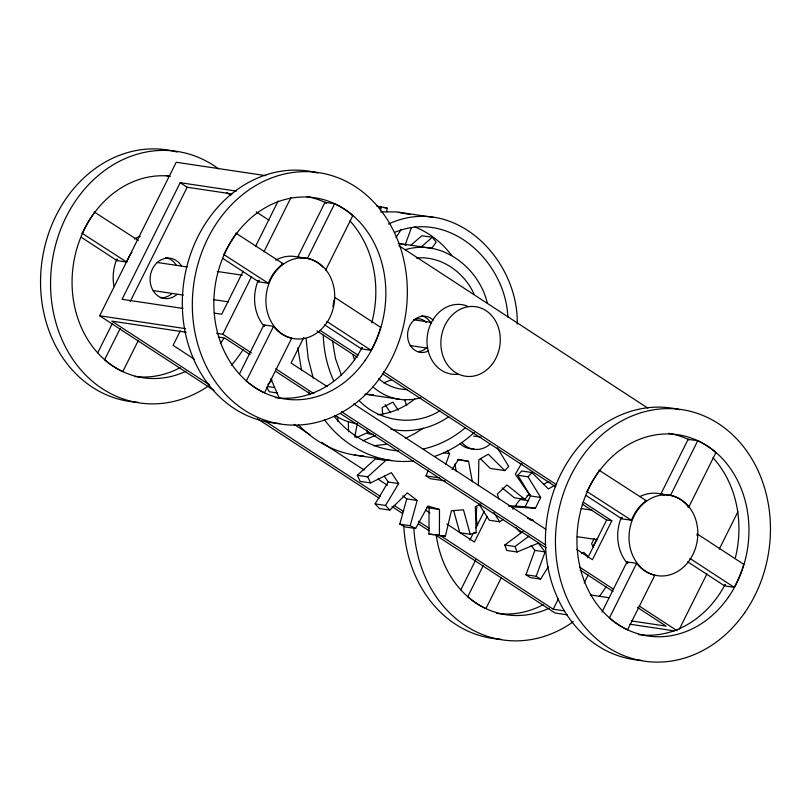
<?xml version="1.0" encoding="UTF-8"?>
<svg xmlns="http://www.w3.org/2000/svg" width="811" height="811" viewBox="0 0 811 811"><rect width="100%" height="100%" fill="white"/><g stroke="black" fill="none" stroke-linecap="round" stroke-linejoin="round"><path stroke-width="1.22" d="M481.004 503.996L475.317 506.632L476.158 532.715L470.228 534.297L463.456 509.795L451.413 510.758L445.361 536.274L428.978 534.084L429.07 507.929L426.768 507.24M439.4 535.645L439.491 509.49L427.985 506.023L415.617 528.488L405.206 526.927L399.793 524.139L406.747 498.887L402.793 495.876M478.389 485.708L478.855 459.604L488.323 454.201L504.837 470.613L508.7 466.355L497.325 447.753M386.725 211.762L387.08 208.032L376.862 206.055M512.937 509.318L513.383 506.916L535.422 508.254L540.663 497.467L528.032 476.797L517.813 475.266L521.686 471.009L531.894 472.539L548.398 488.952L554.714 485.343M354.762 437.048L357.316 423.545M415.617 528.488L410.214 525.7L417.158 500.448L407.304 492.906L389.848 510.109L379.426 508.548L375.098 503.884L388.226 482.008L384.272 476.067M380.339 210.292L381.494 206.754M405.135 245.054L411.451 227.567M445.097 480.913L430.509 478.723L426.059 475.905L428.198 470.096M445.766 464.156L449.608 453.694L447.327 450.794M548.266 566.788L540.613 579.115L530.394 577.584L525.954 574.766L534.905 550.375L531.104 545.539M540.613 579.115L536.162 576.297L545.114 551.906L538.281 543.198L517.063 551.997L506.855 550.466L504.797 545.012L522.943 531.519M509.288 505.76L525.204 506.723L530.455 495.937L517.813 475.266M594.199 538.494L591.574 543.887L593.47 546.989M214.043 390.436L99.662 315.783L176.21 162.251L265.785 175.663M236.254 191.072L180.194 182.678L122.045 299.31L183.083 308.454M97.756 352.755L112.222 323.751M130.166 301.611L187.189 187.24L232.037 193.961M120.18 328.546L104.609 359.77A101.73 85.621 -81.5 0 0 122.775 371.641L138.346 340.427M180.295 330.898L173.088 345.354L194.305 359.202M243.158 271.209L221.707 314.232L214.236 313.117M255.587 246.291L278.163 200.996M216.598 333.301L222.822 334.233L251.532 276.663M263.91 251.826L290.926 197.631M239.438 373.972L263.91 324.897L273.54 326.346A40.692 34.255 -81.5 0 0 291.696 338.238L264.457 392.869A101.73 85.621 -81.5 0 1 246.291 380.998L273.54 326.346M301.621 258.091A40.692 34.255 -81.5 0 0 297.769 256.975L325.018 202.324L334.649 203.774A101.73 85.621 -81.5 0 1 352.826 215.614L325.596 270.245M297.769 256.975L307.41 258.425L334.649 203.774M303.831 337.457L291.088 363.034L327.157 386.573M469.822 540.146L473.148 533.476M475.925 527.91L484.238 511.234M487.178 516.455L474.435 542.032L446.841 524.028M460.871 589.739L475.885 559.62M483.295 565.531L467.724 596.764A101.73 85.621 -81.5 0 0 485.89 608.635L501.451 577.412M440.748 535.797L553.224 609.203L558.292 599.045M593.023 546.665L596.977 538.737M587.823 557.816L606.669 520.023L611.829 520.794L592.425 559.702L576.509 549.321M584.214 582.937L588.168 575.009M601.995 612.082L627.015 561.891L636.655 563.331A40.692 34.255 -81.5 0 0 654.812 575.222L627.572 629.853A101.73 85.621 -81.5 0 1 609.406 617.982L636.655 563.331M663.459 494.639A40.692 34.255 -81.5 0 0 660.884 493.97L688.133 439.309L697.764 440.758A101.73 85.621 -81.5 0 1 715.941 452.599L688.701 507.24L688.103 507.149M660.884 493.97L670.515 495.409L697.764 440.758M679.344 629.194L706.928 573.874M719.306 549.037L737.888 511.782M521.605 463.345L515.32 474.273L529.046 494L524.869 499.353L514.448 497.792L502.191 487.948M375.098 503.884L385.519 505.446L398.647 483.569L391.409 472.671L370.566 482.94L360.145 481.379L357.316 475.287L375.341 458.935L385.762 460.496L367.738 476.848L357.316 475.287M452.122 469.61L458.499 459.34L468.576 461.378L472.357 481.795M395.92 237.653L401.171 229.543M431.817 248.298L436.156 242.094L432.304 237.278L421.882 235.717L410.903 245.236M528.032 476.797L531.894 472.539M267.823 384.495L272.03 379.984M474.283 432.445C462.919 443.029 449.416 451.403 434.676 456.36M421.325 246.797L432.304 237.278M465.342 427.732C453.258 438.001 438.781 445.594 423.251 449M414.745 398.982C404.233 407.527 391.348 413.326 377.814 414.725M504.797 545.012L515.015 546.543L529.127 536.041M423.332 428.178L414.533 433.763L405.348 438.335M478.875 503.874L489.256 520.226L499.677 521.787L503.225 519.364M448.726 416.732C432.141 428.33 410.822 433.439 390.912 429.171M543.451 484.42L547.658 482.018L549.929 482.352M581.73 553.599L583.839 552.403L588.188 556.721M439.967 410.771C414.968 426.525 380.197 422.095 359.587 401.09M414.097 319.716C418.141 317.547 423.291 319.118 426.17 322.484M391.622 379.791L383.603 382.843M355.978 437.758L368.224 432.405M363.064 440.779L375.311 435.426M388.54 224.018C454.089 193.565 518.756 259.125 517.246 324.157M395.038 232.169C450.51 209.37 505.648 262.551 507.868 317.152M420.96 397.836L412.525 399.58L403.229 399.803L364.92 394.207M405.236 249.697C441.782 238.637 479.159 267.904 487.32 303.182M386.056 444.306L373.658 445.766M413.357 460.962C378.97 464.804 344.422 447.236 324.39 419.561M380.582 211.864L396.082 211.904L410.214 214.54M416.347 258.06C441.072 255.475 464.439 272.405 474.242 294.474M373.506 394.693L365.629 394.308M407.527 389.554C396.995 389.696 386.614 385.57 378.686 378.707M363.744 456.056C339.039 454.697 315.509 442.796 298.61 424.913M398.434 450.835C373.334 449.203 349.855 435.71 334.142 416.327M428.978 534.084L433.753 534.591M378.97 206.815L381.292 207.17M383.603 207.515L387.08 208.032M398.465 212.168L433.196 217.378M352.227 215.523L352.826 215.614M399.053 243.442L431.31 248.278M94.228 211.965L138.316 240.431M235.91 233.183L283.171 263.727A40.692 34.255 -81.5 0 0 268.35 283.272L258.709 281.833L222.873 258.445M81.799 233.071L126.668 262.054A40.692 34.255 -81.5 0 1 131.869 252.211M223.481 254.299L268.35 283.272M281.975 263.545L283.171 263.727M157.233 262.47L187.26 266.971M217.287 271.472L242.307 275.213M81.201 237.217L117.037 260.605L126.668 262.054M413.823 319.798L431.31 322.423M153.32 290.602L183.347 295.103M213.374 299.604L228.388 301.844M410.163 345.567L427.65 348.183M324.582 324.826L361.473 348.902L371.103 350.342A101.73 85.621 -81.5 0 0 380.663 327.35L335.065 297.586M99.662 315.783L185.496 328.648M186.216 332.267L111.817 321.126L209.441 384.84M218.463 337.102L224.657 338.025L250.123 354.65M715.343 452.508L715.941 452.599M267.306 386.472L274.25 387.516M277.413 392.99L269.313 391.774L266.778 387.394M473.492 436.034L480.964 437.149M373.618 434.534L367.829 433.672L366.724 430.033M599.025 470.167L646.286 500.711A40.692 34.255 -81.5 0 0 631.455 520.267L621.824 518.817L585.988 495.43M443.526 452.791L449.608 453.694M457.637 459.736L468.576 461.378M504.837 470.613L490.239 468.423L480.69 458.925M354.316 455.001L391.733 460.607M586.586 491.284L631.455 520.267M645.08 500.539L646.286 500.711M426.059 475.905L439.44 477.912M530.455 495.937L540.663 497.467M521.179 499.586L528.671 500.711M581.132 508.568L592.375 510.251M388.226 482.008L398.647 483.569M525.204 506.723L535.422 508.254M508.842 506.236L513.383 506.916M406.747 498.887L417.158 500.448M529.776 519.739L533.182 520.256L527.373 518.209M429.07 507.929L439.491 509.49M577.219 536.7L597.2 539.69M473.847 532.371L476.158 532.715M470.228 534.297L459.807 532.736L453.684 510.575M399.793 524.139L410.214 525.7M436.105 534.885L445.361 536.274M534.905 550.375L545.114 551.906M687.698 561.81L724.588 585.887L734.219 587.326A101.73 85.621 -81.5 0 0 743.778 564.344L697.115 533.881A40.692 34.255 -81.5 0 1 697.065 535.493M525.954 574.766L536.162 576.297M590.378 594.939L609.061 597.737M553.224 609.203L564.385 610.876M631.343 620.912L666.064 626.112L637.416 607.409M567.497 614.87L555.059 613.004L435.385 534.895M629.701 624.186L674.488 630.897M399.661 399.417C389.807 398.008 380.511 393.487 373.03 386.979M357.195 424.163L345.141 420.727L334.578 415.708M398.313 243.381L403.462 244.628M405.165 245.145L406.007 245.419M520.013 463.375L522.355 464.145M414.806 226.979C429.566 232.676 442.33 242.986 451.788 255.587M398.921 245.672L647.807 408.105M226.573 192.521L230.811 195.289M256.276 211.904L269.009 220.217M180.194 182.678L187.189 187.24M326.843 321.45L371.103 350.342M689.958 558.444L734.219 587.326M320.031 330.351L358.239 355.279M383.704 371.904L556.65 484.785M583.18 502.09L611.829 520.794M317 330.959L357.316 357.276M382.782 373.901L555.738 486.782M582.268 504.087L606.669 520.023M353.687 403.888L545.742 529.238M222.822 334.233L251.42 352.897M275.77 368.792L313.898 393.68M341.441 411.653L545.833 545.053M579.723 567.173L613.613 589.293M639.038 605.878L677.165 630.755M275.588 371.266L310.603 394.126M340.316 413.509L546.158 547.861M580.118 570.021L613.004 591.483M294.048 424.305L309.964 434.686M321.632 442.309L364.078 470.005M377.875 479.007L387.425 485.242M425.623 510.17L429.86 512.947M264.619 420.848L380.268 496.332M394.065 505.334L403.614 511.569M418.466 521.26L429.08 528.184M257.462 418.77L379.254 498.258M391.966 506.561L402.55 513.464M418.435 523.835L429.029 530.749M524.869 499.353L506.956 484.958L497.336 494.061L498.866 498.877M385.519 505.446L389.848 510.109M398.221 410.254L392.94 402.165L382.163 407.548L382.65 414.968M385.164 404.648L390.436 412.738M493.838 512.593L499.677 521.787M279.268 398.059L270.844 378.798M367.738 476.848L370.566 482.94M341.512 375.513L335.511 358.736L332.439 340.539M333.595 380.511C327.066 366.319 323.731 350.757 323.315 335.166M308.626 391.936L309.883 394.845M515.015 546.543L517.063 551.997M354.61 359.922L352.917 354.934M404.638 399.752L406.676 405.703M313.208 378.098L308.241 358.695L306.082 338.836M301.601 370.597L297.819 347.807M454.88 463.993L456.208 471.201M348.274 421.862L348.598 431.787M337.731 416.58L337.893 421.548M138.022 402.266A127.155 107.032 -81.5 0 1 42.354 258.75A127.155 107.032 -81.5 0 1 177.274 152.073M208.204 386.117A127.155 107.032 -81.5 0 1 72.361 358.685A127.155 107.032 -81.5 0 1 80.107 194.62A127.155 107.032 -81.5 0 1 218.473 168.81M243.158 349.44A127.155 107.032 -81.5 0 1 231.551 365.153M166.245 175.571A101.73 85.621 -81.5 0 1 169.935 176.392M180.133 367.677A101.73 85.621 -81.5 0 1 134.788 376.486M223.937 338.319A101.73 85.621 -81.5 0 1 220.349 343.266M186.013 371.245A101.73 85.621 -81.5 0 1 72.453 291.899A101.73 85.621 -81.5 0 1 170.087 176.149M82.398 233.162A101.73 85.621 -81.5 0 1 94.836 212.046M113.945 286.111A40.692 34.255 -81.5 0 1 116.865 259.135M134.332 238.971A40.692 34.255 -81.5 0 1 140.323 236.396M117.037 260.605A40.692 34.255 -81.5 0 1 117.625 259.135M279.805 423.504A127.155 107.032 -81.5 0 1 184.016 280.707A127.155 107.032 -81.5 0 1 317.861 172.996M306.781 196.576A101.73 85.621 -81.5 0 1 326.6 203.135M349.916 220.835A101.73 85.621 -81.5 0 1 371.732 322.849M362.061 347.524A101.73 85.621 -81.5 0 1 275.324 397.562M224.079 254.38A101.73 85.621 -81.5 0 1 236.518 233.274M325.018 202.324A101.73 85.621 -81.5 0 1 326.225 202.902M362.203 347.544A101.73 85.621 -81.5 0 1 361.473 348.902M307.41 258.425A40.692 34.255 -81.5 0 1 322.788 267.032M333.848 300.111A40.692 34.255 -81.5 0 1 332.885 306.578M264.791 326.012A40.692 34.255 -81.5 0 1 263.91 324.897M258.709 281.833A40.692 34.255 -81.5 0 1 259.307 280.353M275.74 260.159A40.692 34.255 -81.5 0 1 298.712 257.31M264.335 326.478A40.692 34.255 -81.5 0 1 258.273 280.322M641.704 660.428A127.155 107.032 -81.5 0 1 547.131 517.702A127.155 107.032 -81.5 0 1 679.79 409.687M668.649 433.358A101.73 85.621 -81.5 0 1 688.711 439.633M713.031 457.82A101.73 85.621 -81.5 0 1 735.425 557.573M725.166 584.508A101.73 85.621 -81.5 0 1 638.439 634.547M587.194 491.375A101.73 85.621 -81.5 0 1 599.623 470.258M688.133 439.309A101.73 85.621 -81.5 0 1 689.34 439.886M725.318 584.528A101.73 85.621 -81.5 0 1 724.588 585.887M670.515 495.409A40.692 34.255 -81.5 0 1 688.701 507.24M627.907 563.006A40.692 34.255 -81.5 0 1 627.015 561.891M621.824 518.817A40.692 34.255 -81.5 0 1 622.412 517.337M639.808 496.636A40.692 34.255 -81.5 0 1 664.077 495.045M627.45 563.473A40.692 34.255 -81.5 0 1 621.388 517.306M501.137 639.261A127.155 107.032 -81.5 0 1 403.827 526.309M606.263 586.424A127.155 107.032 -81.5 0 1 599.217 596.541M573.276 621.743A127.155 107.032 -81.5 0 1 413.843 527.809M543.248 604.661A101.73 85.621 -81.5 0 1 496.667 613.309M549.128 608.23A101.73 85.621 -81.5 0 1 436.166 534.571M477.567 525.498A40.692 34.255 -81.5 0 1 476.858 507.169M428.167 351.082A18.217 15.328 -81.5 0 1 409.535 343.996A18.217 15.328 -81.5 0 1 413.316 320.771A18.217 15.328 -81.5 0 1 433.206 320.173M421.842 315.814A18.217 15.328 -81.5 0 1 430.935 323.295M427.123 347.432A18.217 15.328 -81.5 0 1 418.344 351.65M165.748 257.563A20.326 17.112 -81.5 0 1 176.291 265.258M171.861 293.663A20.326 17.112 -81.5 0 1 160.223 297.789M177.021 294.434A20.326 17.112 -81.5 0 1 153.117 290.642A20.326 17.112 -81.5 0 1 157.547 262.237A20.326 17.112 -81.5 0 1 181.451 266.028M520.692 532.604A20.326 17.112 -81.5 0 1 516.232 527.637M515.37 506.399A20.326 17.112 -81.5 0 1 522.102 498.096M526.998 495.683A20.326 17.112 -81.5 0 1 530.536 495.075M457.728 374.266A35.126 29.571 -81.5 0 1 427.387 335.45A35.126 29.571 -81.5 0 1 467.187 306.041M473.999 448.919A26.023 21.907 -81.5 0 1 460.161 443.82M490.108 444.134A26.023 21.907 -81.5 0 1 462.169 442.867M381.555 375.757A127.155 107.032 -81.5 0 0 319.493 172.753A127.155 107.032 -81.5 0 0 198.472 346.621A127.155 107.032 -81.5 0 0 381.555 375.757M365.214 360.287A101.73 85.621 -81.5 0 0 315.56 197.874A101.73 85.621 -81.5 0 0 218.747 336.97A101.73 85.621 -81.5 0 0 365.214 360.287M326.458 323.214A40.692 34.255 -81.5 0 0 306.599 258.243A40.692 34.255 -81.5 0 0 267.873 313.887A40.692 34.255 -81.5 0 0 326.458 323.214M744.67 612.751A127.155 107.032 -81.5 0 0 682.609 409.737A127.155 107.032 -81.5 0 0 561.587 583.606A127.155 107.032 -81.5 0 0 744.67 612.751M728.329 597.271A101.73 85.621 -81.5 0 0 678.675 434.858A101.73 85.621 -81.5 0 0 581.862 573.955A101.73 85.621 -81.5 0 0 728.329 597.271M689.573 560.198A40.692 34.255 -81.5 0 0 669.714 495.237A40.692 34.255 -81.5 0 0 630.988 550.872A40.692 34.255 -81.5 0 0 689.573 560.198M491.517 365.031A35.126 29.571 -81.5 0 0 478.378 307.247A35.126 29.571 -81.5 0 0 441.863 352.106A35.126 29.571 -81.5 0 0 491.517 365.031"/></g></svg>
